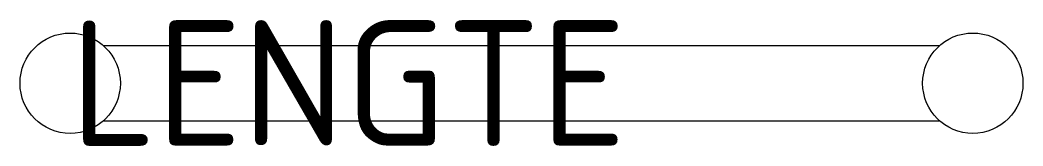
# Model space of a CAD drawing. Header units: metres. Extents: x -10 to 10, y -1.2 to 1.3.
import ezdxf
from ezdxf.enums import TextEntityAlignment as Align

# ---------------------------------------------------------------- set-up
doc = ezdxf.new("R2010")
doc.units = ezdxf.units.M
doc.styles.add('NLCS-ISO', font='NLCS-ISO.ttf')

msp = doc.modelspace()

# ---------------------------------------------------------------- linework, layer by layer
for p, q in [((-8.339, 0.75), (8.339, 0.75)), ((-8.339, 0.75), (8.339, 0.75)), ((-8.339, -0.75), (8.339, -0.75)), ((-8.339, -0.75), (8.339, -0.75))]:
    msp.add_line(p, q)
for centre in [(-9, 0), (9, 0)]:
    msp.add_circle(centre, 1)

# ---------------------------------------------------------------- texts
at = {"style": 'NLCS-ISO', "flags": 13}
msp.add_attdef('LENGTE', text='18', height=2.5, dxfattribs=at).set_placement((-9, 0), align=Align.MIDDLE_LEFT)

doc.saveas('drawing.dxf')
